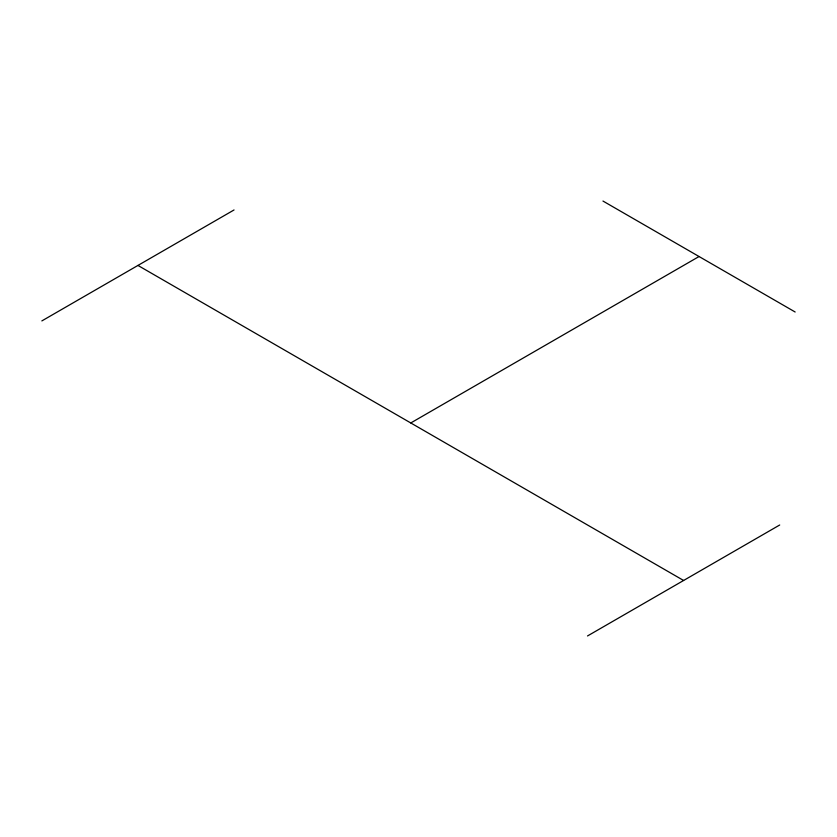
<?xml version="1.0" encoding="UTF-8"?>
<svg xmlns="http://www.w3.org/2000/svg" width="837" height="837" viewBox="0 0 837 837"><rect width="100%" height="100%" fill="white"/><g stroke="black" fill="none" stroke-linecap="round" stroke-linejoin="round"><path stroke-width="1.26" d="M41.85 320.916L234.036 209.961M410.779 422.957L699.052 256.52M587.522 635.953L779.707 524.998M602.964 201.047L795.15 312.002M137.948 265.434L683.609 580.48"/></g></svg>
